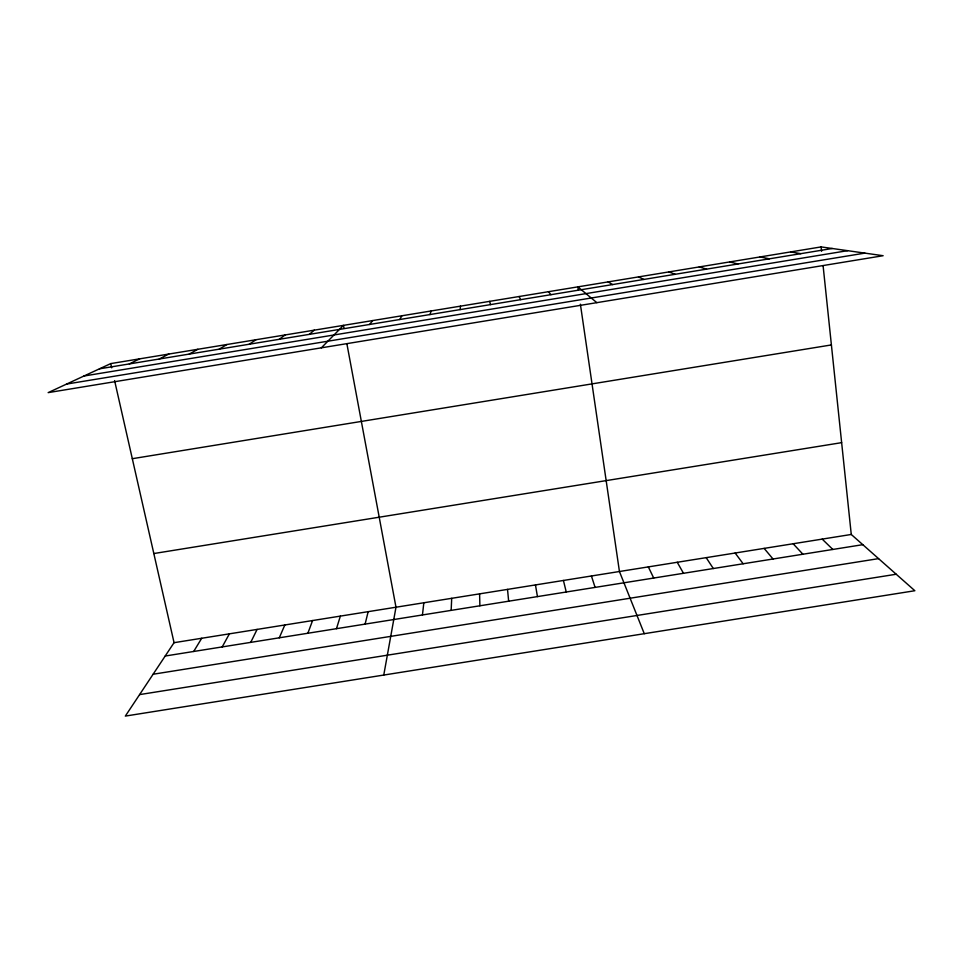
<?xml version="1.0" encoding="UTF-8"?>
<svg xmlns="http://www.w3.org/2000/svg" width="963" height="963" viewBox="0 0 963 963"><rect width="100%" height="100%" fill="white"/><g stroke="black" fill="none" stroke-linecap="round" stroke-linejoin="round"><path stroke-width="1.44" d="M451.153 610.373L451.707 598.324M460.145 309.605L460.446 306.15M422.456 614.96L423.828 602.778M383.768 675.051L395.986 607.22L346.921 343.96M365.109 624.108L368.155 611.674M336.472 628.683L340.36 616.115M429.943 314.564L431.159 310.965M307.871 633.245L312.578 620.545M279.282 637.807L284.831 624.987M250.729 642.369L257.097 629.417M222.2 646.919L229.387 633.847M399.753 319.511L401.896 315.768M193.683 651.47L201.712 638.264M114.585 380.578L174.05 642.682L125.334 716.087L914.85 590.728L851.268 534.465L823.112 265.884M369.599 324.471L372.669 320.571M321.341 347.836L343.454 325.362L343.996 328.227M309.376 334.354L314.275 330.165M279.294 339.301L285.12 334.943M249.248 344.224L255.989 339.734M219.239 349.16L226.883 344.513M189.242 354.083L197.812 349.292M159.28 359.006L168.754 354.059M129.355 363.918L139.731 358.826M110.733 363.593L48.15 392.627L883.131 255.713L821.126 246.913L110.733 363.593L111.696 367.842M99.442 368.829L832.297 248.49M83.95 376.015L847.633 250.669M66.579 384.068L864.846 253.125M132.304 458.701L831.406 344.935M153.827 553.544L841.638 442.655M174.05 642.682L851.268 534.465M165.203 656.02L862.8 544.673M153.105 674.244L878.569 558.624M139.599 694.6L896.216 574.237M790.623 251.921L800.807 253.666M760.144 256.928L769.365 258.83M729.689 261.924L737.935 263.982M699.27 266.92L706.541 269.146M668.876 271.915L675.183 274.286M638.505 276.899L643.85 279.439M608.171 281.882L612.552 284.579M596.843 302.659L577.86 286.866L578.282 289.755M822.197 539.111L832.839 549.452M793.151 543.758L802.913 554.231M764.14 548.392L773.024 558.997M548.465 291.693L550.956 294.69M735.142 553.027L743.147 563.764M706.18 557.649L713.306 568.531M677.242 562.272L683.489 573.286M519.093 296.52L520.658 299.662M648.328 566.894L653.708 578.041M644.271 633.69L619.438 571.516L580.388 304.2M591.426 575.994L595.086 587.406M563.427 580.46L566.244 592.004M489.758 301.335L490.396 304.633M535.464 584.938L537.438 596.603M821.126 246.913L821.583 251.283M507.525 589.404L508.657 601.201M479.598 593.858L479.887 605.787"/></g></svg>
